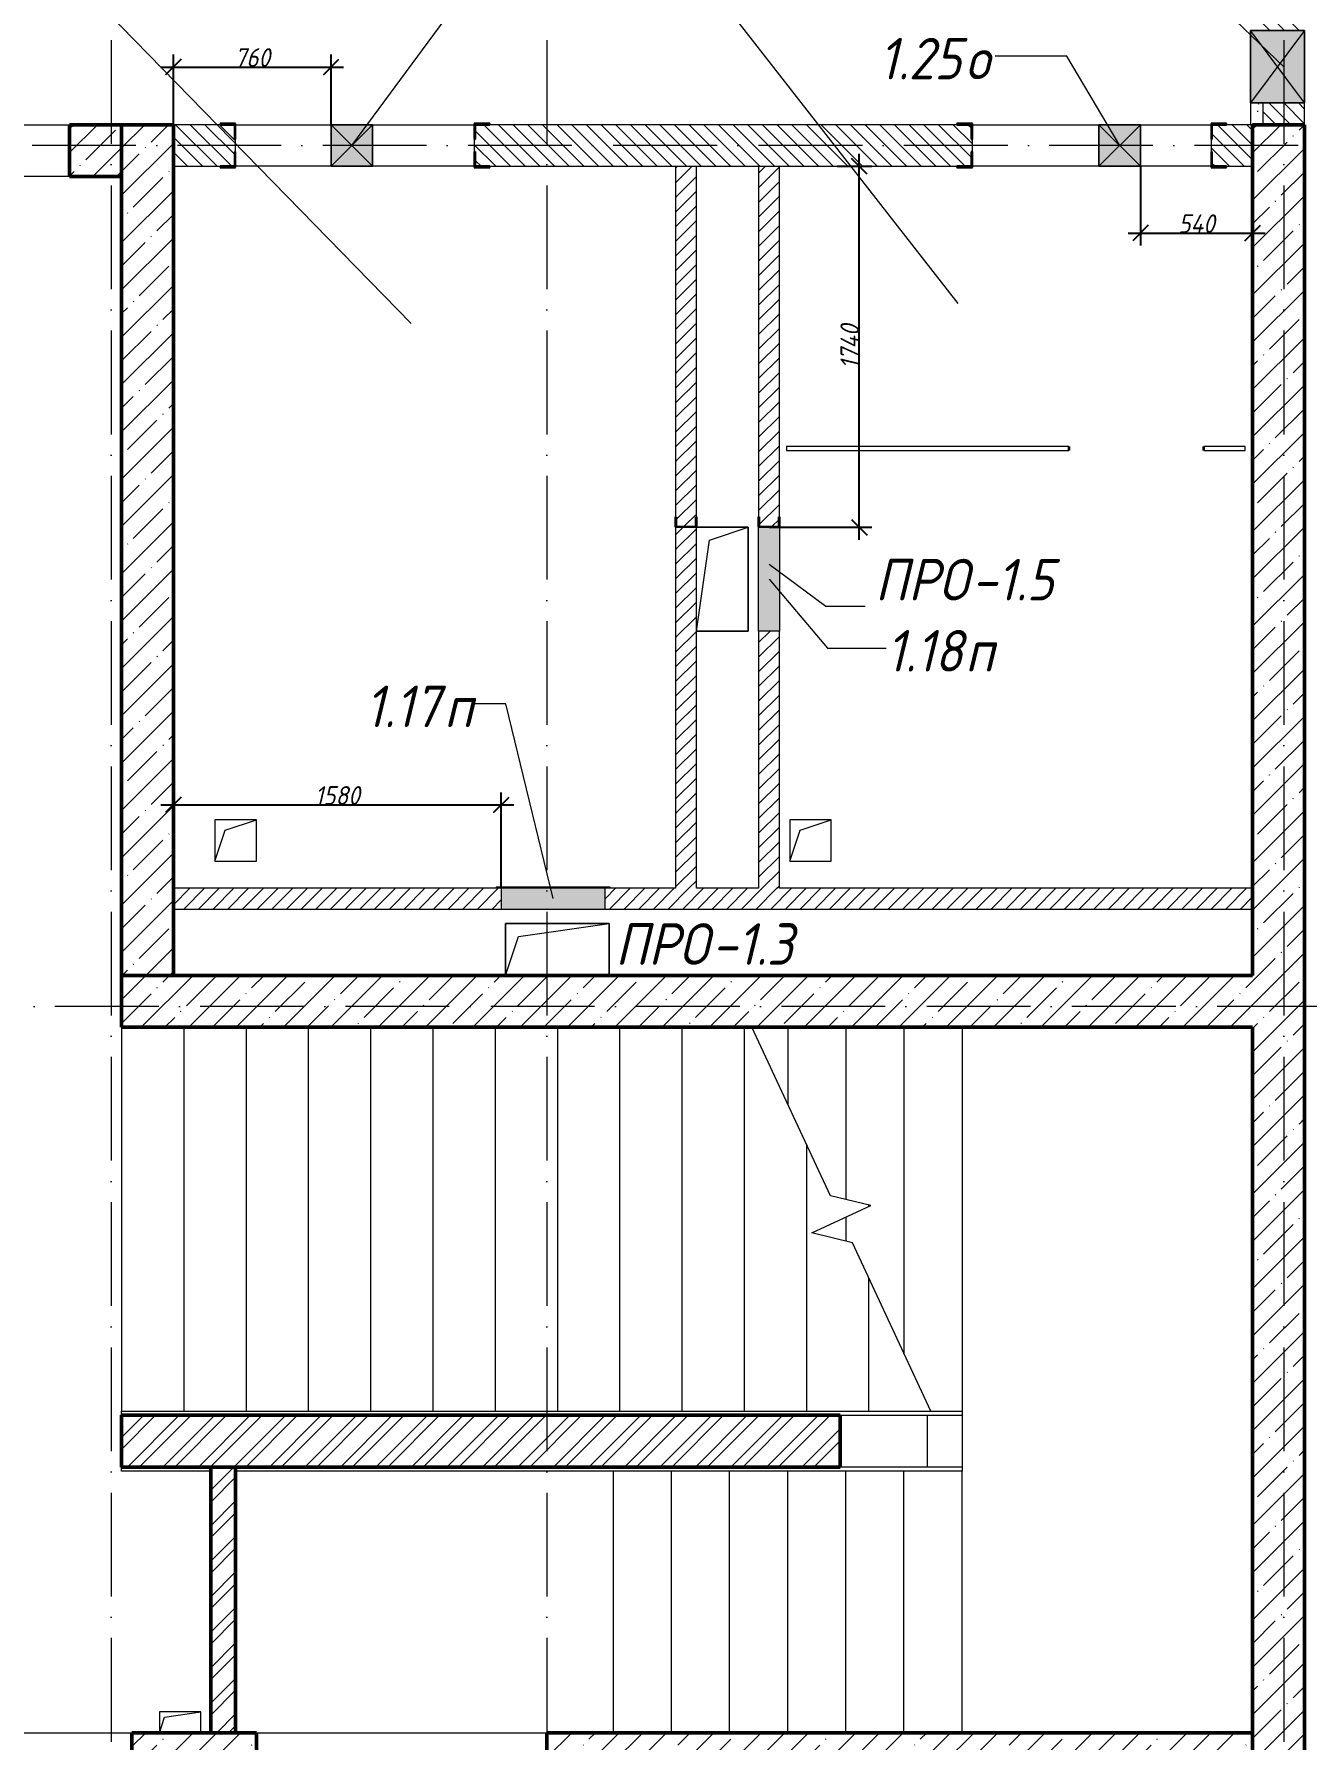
# Model space of a CAD drawing. Header units: millimetres. Extents: x -401725 to 250493, y 305116 to 802890.
# Drawn here: x -107936 to -101803, y 514412 to 522634 of the extents above; entities that cross this region are included whole.
import ezdxf

# ---------------------------------------------------------------- set-up
doc = ezdxf.new("R2010")
doc.units = ezdxf.units.MM
doc.linetypes.add('50_200_ШТРИХ_1Т_ш5_п1_п1_', pattern=[700, 500, -100, 0, -100])
for name, color, linetype, lineweight in [('A-____-____-DIMS', 7, 'Continuous', 9), ('A-DETL-GENF-OTLN', 7, 'Continuous', 9), ('A-DOOR-OPNG-MCUT', 7, 'Continuous', 35), ('A-FLOR-____-OTLN', 7, 'Continuous', 9), ('A-GENM-____-IDEN', 7, 'Continuous', 9), ('A-GENM-____-MCUT', 7, 'Continuous', 25), ('A-GENM-____-OTLN', 7, 'Continuous', 9), ('A-GENM-____-OTLN-1', 7, 'Continuous', 25), ('A-GLAZ-____-IDEN', 7, 'Continuous', 9), ('A-GLAZ-____-OTLN', 7, 'Continuous', 9), ('A-WALL-____-MCUT', 7, 'Continuous', 13), ('A-WALL-____-MCUT-2', 7, 'Continuous', 50), ('A-WALL-____-OTLN', 7, 'Continuous', 9), ('A-WALL-____-PATT-1', 7, 'Continuous', 9), ('A-WALL-FNSH-MCUT-1', 7, 'Continuous', 9), ('I-WALL-____-OTLN', 7, 'Continuous', 9), ('S-GRID-____-OTLN-1', 7, '50_200_ШТРИХ_1Т_ш5_п1_п1_', 9), ('S-STRS-____-MBND', 7, 'Continuous', 9), ('S-STRS-____-OTLN-1', 7, 'Continuous', 9)]:
    doc.layers.add(name, color=color, linetype=linetype, lineweight=lineweight)
for name, color, linetype, lineweight, true_color in [('A-AREA-IDEN-1', 7, 'Continuous', 9, 0x000000), ('A-DOOR-____-OTLN-1', 7, 'Continuous', 9, 0xffffff), ('A-GLAZ-____-OTLN-1', 7, 'Continuous', 9, 0xc0c0c0), ('A-WALL-____-PATT-2', 7, 'Continuous', 9, 0x787878)]:
    doc.layers.add(name, color=color, linetype=linetype, lineweight=lineweight, true_color=true_color)
doc.styles.add('ISOCPEUR_I_11', font='isocpeui.ttf', dxfattribs={"width": 0.9, "height": 200})
doc.styles.add('ISOCPEUR_I_7', font='isocpeui.ttf', dxfattribs={"width": 0.9, "height": 90})
doc.dimstyles.new('ISO-1_8_0_9К_СРЕДНИЙ_Кладочные_2', dxfattribs={"dimscale": 304.8, "dimtxt": 89.638306, "dimasz": 0.246063, "dimexe": 0.19685, "dimexo": 0, "dimgap": 0, "dimtad": 1, "dimdec": 3, "dimrnd": 0.001, "dimdsep": 46, "dimtxsty": 'ISOCPEUR_I_7', "dimblk1": 'OBLIQUE', "dimblk2": 'OBLIQUE', "dimsah": 1, "dimcen": 0.09, "dimdle": 0.19685, "dimazin": 0, "dimtfac": 1, "dimtdec": 4, "dimtix": 1, "dimtmove": 1, "dimatfit": 3, "dimfxl": 1, "dimtvp": 1, "dimtolj": 1, "dimtzin": 0, "dimarcsym": 2})
pattern_1 = [(135, (-176515.067, 459015.94), (-35.35534, -35.35534), [])]
pattern_2 = [(45, (-176515.067, 459015.94), (-35.35534, 35.35534), [])]
pattern_3 = [(45, (-176515.07, 459015.94), (-85.53659, 85.53659), []), (45, (-176458.04, 459015.94), (-85.53659, 85.53659), [])]
pattern_4 = [(45, (-176515.07, 459015.94), (-114.04925, 114.04925), []), (45, (-176401.02, 459015.94), (-114.04925, 114.04925), [201.612, -40.322, 3.353, -36.97])]

# ---------------------------------------------------------------- blocks, each defined once
blk = doc.blocks.new('DOR_ДУ_распашная__1Ст_Прямоугольная_ШЕР - Вн_650х2100h_Кабинки С_у-17949503-АР1_План отверстий 1 этажа в осях 1-64_Ю-ЯЯ')
at = {"layer": 'A-DOOR-OPNG-MCUT'}
for p, q in [((-325, 10), (-325, -10)), ((325, -10), (325, 10))]:
    blk.add_line(p, q, dxfattribs=at)
blk = doc.blocks.new('Фахверк_СКБ_Уголок - 200_4010-27904266-АР1_План отверстий 1 этажа в осях 1-64_Ю-ЯЯ')
at = {"layer": 'A-GENM-____-MCUT'}
for p, q in [((125, 156), (50, 156)), ((50, 156), (50, 150)), ((50, 150), (119, 150)), ((119, 150), (119, 81)), ((125, 81), (125, 156)), ((119, 81), (125, 81)), ((125, 19), (119, 19)), ((119, 19), (119, -50)), ((125, -56), (125, 19)), ((119, -50), (50, -50)), ((50, -50), (50, -56)), ((50, -56), (125, -56))]:
    blk.add_line(p, q, dxfattribs=at)
blk = doc.blocks.new('154_Фахверк_СКБ_Швеллер - Тип_100_4010-28107991-АР1_План отверстий 1 этажа в осях 1-64_Ю-ЯЯ')
at = {"layer": 'A-GENM-____-MCUT'}
for p, q in [((125, 50), (175, 50)), ((125, -50), (125, 50)), ((128, 47), (128, -47)), ((175, 47), (128, 47)), ((175, 50), (175, 47)), ((175, -50), (125, -50)), ((128, -47), (175, -47)), ((175, -47), (175, -50))]:
    blk.add_line(p, q, dxfattribs=at)
blk = doc.blocks.new('154_Стойка_СКБ_Уголок - СМ-2230_200-28216496-АР1_План отверстий 1 этажа в осях 1-64_Ю-ЯЯ')
at = {"layer": 'A-GENM-____-MCUT'}
for p, q in [((125, 156), (125, 81)), ((200, 156), (125, 156)), ((131, 81), (131, 150)), ((131, 150), (200, 150)), ((200, 150), (200, 156)), ((125, 81), (131, 81)), ((131, 19), (125, 19)), ((125, 19), (125, -56)), ((131, -50), (131, 19)), ((125, -56), (200, -56)), ((200, -50), (131, -50)), ((200, -56), (200, -50))]:
    blk.add_line(p, q, dxfattribs=at)
blk = doc.blocks.new('AR_Отверстие Ниша - Лючок-32401590-АР1_План отверстий 1 этажа в осях 1-64_Ю-ЯЯ')
at = {"layer": 'A-GLAZ-____-OTLN'}
blk.add_hatch(color=256, dxfattribs=at).paths.add_polyline_path([(250, -47), (250, 50), (-250, 50), (-250, -50), (250, -50)], flags=0)
for p, q in [((-250, 50), (250, 50)), ((250, 50), (250, -50)), ((250, -50), (-250, -50))]:
    blk.add_line(p, q, dxfattribs=at)
blk = doc.blocks.new('AR_Отверстие Ниша - Лючок-32401620-АР1_План отверстий 1 этажа в осях 1-64_Ю-ЯЯ')
at = {"layer": 'A-GLAZ-____-OTLN'}
blk.add_hatch(color=256, dxfattribs=at).paths.add_polyline_path([(250, -50), (250, 50), (-250, 50), (-250, -50), (27.8, -50)], flags=0)
for p, q in [((250, 50), (-250, 50)), ((-250, 50), (-250, -50)), ((250, -50), (250, 50)), ((-250, -50), (250, -50))]:
    blk.add_line(p, q, dxfattribs=at)
blk = doc.blocks.new('Л_Общий_Лючок - Лючок-29683801-АР1_План отверстий 1 этажа в осях 1-64_Ю-ЯЯ')
at = {"layer": 'A-GLAZ-____-OTLN-1'}
blk.add_hatch(color=256, dxfattribs=at).paths.add_polyline_path([(-24, 6), (-24, 0), (524, 0), (524, 6), (0, 6)], flags=0)
at = {"layer": 'A-GLAZ-____-OTLN'}
for p, q in [((524, 6), (-24, 6)), ((-24, 6), (-24, 0)), ((524, 6), (524, 0))]:
    blk.add_line(p, q, dxfattribs=at)
blk = doc.blocks.new('AR_Отверстие прямоугольное _в плите_ - AR_Отверстие прямоугольное _в плите_-V193-АР1_План отверстий 1 этажа в осях 1-64_Ю-ЯЯ')
at = {"layer": 'A-GENM-____-OTLN'}
for p, q in [((250, 125), (-250, 125)), ((-250, 125), (-250, -125)), ((-187.5, 62.5), (250, 125)), ((250, -125), (250, 125)), ((-250, -125), (-187.5, 62.5))]:
    blk.add_line(p, q, dxfattribs=at)
blk = doc.blocks.new('AR_Отверстие прямоугольное _в плите_ - AR_Отверстие прямоугольное _в плите_-30459597-АР1_План отверстий 1 этажа в осях 1-64_Ю-ЯЯ')
at = {"layer": 'A-GENM-____-OTLN'}
for p, q in [((100, 100), (-100, 100)), ((-100, 100), (-100, -100)), ((-50, 50), (100, 100)), ((100, -100), (100, 100)), ((-100, -100), (-50, 50)), ((-100, -100), (100, -100))]:
    blk.add_line(p, q, dxfattribs=at)
blk = doc.blocks.new('AR_Отверстие прямоугольное _в плите_ - AR_Отверстие прямоугольное _в плите_-V183-АР1_План отверстий 1 этажа в осях 1-64_Ю-ЯЯ')
at = {"layer": 'A-GENM-____-OTLN'}
for p, q in [((125, 250), (-125, 250)), ((-62.5, 187.5), (125, 250)), ((125, -250), (125, 250)), ((-125, -250), (-62.5, 187.5)), ((-125, -250), (125, -250))]:
    blk.add_line(p, q, dxfattribs=at)
blk = doc.blocks.new('AR_Отверстие прямоугольное _в плите_ - AR_Отверстие прямоугольное _в плите_-V227-АР1_План отверстий 1 этажа в осях 1-64_Ю-ЯЯ')
at = {"layer": 'A-GENM-____-OTLN'}
for p, q in [((100, 50), (-100, 50)), ((-100, 50), (-100, -50)), ((-100, -50), (-75, 25)), ((-75, 25), (100, 50)), ((100, -50), (100, 50))]:
    blk.add_line(p, q, dxfattribs=at)
blk = doc.blocks.new('AR_Отверстие прямоугольное _в стене__БезПР - AR_Отверстие прямоугольное _в стене__БезПР-37119476-АР1_План отверстий 1 этажа в осях 1-64_Ю-ЯЯ')
at = {"layer": 'A-GLAZ-____-OTLN'}
blk.add_hatch(color=256, dxfattribs=at).paths.add_polyline_path([(175, 100), (-175, 100), (-175, -160), (175, -160)], flags=0)
at = {"layer": 'A-DETL-GENF-OTLN'}
for p, q in [((-175, -160), (-175, 100)), ((-175, 100), (175, 100)), ((175, 100), (-175, -160)), ((-175, 100), (175, -160)), ((175, 100), (-175, 100)), ((-175, 100), (-175, -160)), ((175, 100), (175, -160)), ((175, -160), (175, 100)), ((175, -160), (-175, -160)), ((-175, -160), (175, -160))]:
    blk.add_line(p, q, dxfattribs=at)
blk = doc.blocks.new('AR_Отверстие прямоугольное _в стене__БезПР - AR_Отверстие прямоугольное _в стене__БезПР-36427864-АР1_План отверстий 1 этажа в осях 1-64_Ю-ЯЯ')
at = {"layer": 'A-GLAZ-____-OTLN'}
blk.add_hatch(color=256, dxfattribs=at).paths.add_polyline_path([(100, -100), (100, 100), (-100, 100), (-100, -100)], flags=0)
at = {"layer": 'A-DETL-GENF-OTLN'}
for p, q in [((-100, -100), (-100, 100)), ((-100, 100), (100, 100)), ((100, 100), (-100, -100)), ((-100, 100), (100, -100)), ((100, 100), (-100, 100)), ((-100, 100), (-100, -100)), ((100, 100), (100, -100)), ((100, -100), (100, 100)), ((100, -100), (-100, -100)), ((-100, -100), (100, -100))]:
    blk.add_line(p, q, dxfattribs=at)
at = {"layer": 'A-GLAZ-____-OTLN'}
blk.add_line((100, 100), (-100, 100), dxfattribs=at)
blk = doc.blocks.new('_Oblique')
at = {"color": 0, "linetype": 'ByBlock', "lineweight": -2}
blk.add_line((-0.5, -0.5), (0.5, 0.5), dxfattribs=at)
blk = doc.blocks.new('*D13578')
at = {"layer": 'A-____-____-DIMS', "color": 0, "lineweight": -2, "transparency": 16777216}
for p, q in [((-104066.4, 521997), (-103900.3, 521997)), ((-103960.3, 520197), (-103960.3, 522057)), ((-104393.7, 520257), (-103900.3, 520257))]:
    blk.add_line(p, q, dxfattribs=at)
at = {"layer": 'Defpoints', "color": 0, "transparency": 16777216}
for p in [(-104066.4, 521997), (-103960.3, 521997), (-104393.7, 520257)]:
    blk.add_point(p, dxfattribs=at)
at = {"layer": 'A-____-____-DIMS', "color": 0, "lineweight": -2, "transparency": 16777216, "xscale": 75, "yscale": 75, "zscale": 75}
for p, rotation in [((-103960.3, 521997), 90), ((-103960.3, 520257), 270)]:
    blk.add_blockref('_Oblique', p, dxfattribs=dict(at, rotation=rotation))
at = {"layer": 'A-____-____-DIMS', "color": 0, "transparency": 16777216, "insert": (-104005.9, 521127), "char_height": 90, "width": 521.281, "attachment_point": 5, "rotation": 90, "style": 'ISOCPEUR_I_7'}
blk.add_mtext('\\A1;1740', dxfattribs=at)
blk = doc.blocks.new('*D13579')
at = {"layer": 'A-____-____-DIMS', "color": 0, "lineweight": -2, "transparency": 16777216}
for p, q in [((-107265.1, 519025.5), (-107265.1, 518859.4)), ((-105685.1, 518520), (-105685.1, 518979.4)), ((-107325.1, 518919.4), (-105625.1, 518919.4))]:
    blk.add_line(p, q, dxfattribs=at)
at = {"layer": 'Defpoints', "color": 0, "transparency": 16777216}
for p in [(-107265.1, 519025.5), (-105685.1, 518919.4), (-105685.1, 518520)]:
    blk.add_point(p, dxfattribs=at)
at = {"layer": 'A-____-____-DIMS', "color": 0, "lineweight": -2, "transparency": 16777216, "xscale": 75, "yscale": 75, "zscale": 75, "rotation": 180}
blk.add_blockref('_Oblique', (-107265.1, 518919.4), dxfattribs=at)
at = {"layer": 'A-____-____-DIMS', "color": 0, "lineweight": -2, "transparency": 16777216, "xscale": 75, "yscale": 75, "zscale": 75}
blk.add_blockref('_Oblique', (-105685.1, 518919.4), dxfattribs=at)
at = {"layer": 'A-____-____-DIMS', "color": 0, "transparency": 16777216, "insert": (-106475.1, 518964.4), "char_height": 90, "width": 504.733, "attachment_point": 5, "style": 'ISOCPEUR_I_7'}
blk.add_mtext('\\A1;1580', dxfattribs=at)
blk = doc.blocks.new('*D13652')
at = {"layer": 'A-____-____-DIMS', "color": 0, "lineweight": -2, "transparency": 16777216}
for p, q in [((-107325.1, 522475.2), (-106445.1, 522475.2)), ((-107265.1, 522197), (-107265.1, 522535.2)), ((-106505.1, 522197), (-106505.1, 522535.2))]:
    blk.add_line(p, q, dxfattribs=at)
at = {"layer": 'Defpoints', "color": 0, "transparency": 16777216}
for p in [(-106505.1, 522475.2), (-107265.1, 522197), (-106505.1, 522197)]:
    blk.add_point(p, dxfattribs=at)
at = {"layer": 'A-____-____-DIMS', "color": 0, "lineweight": -2, "transparency": 16777216, "xscale": 75, "yscale": 75, "zscale": 75, "rotation": 180}
blk.add_blockref('_Oblique', (-107265.1, 522475.2), dxfattribs=at)
at = {"layer": 'A-____-____-DIMS', "color": 0, "lineweight": -2, "transparency": 16777216, "xscale": 75, "yscale": 75, "zscale": 75}
blk.add_blockref('_Oblique', (-106505.1, 522475.2), dxfattribs=at)
at = {"layer": 'A-____-____-DIMS', "color": 0, "transparency": 16777216, "insert": (-106885.1, 522520.8), "char_height": 90, "width": 409.578, "attachment_point": 5, "style": 'ISOCPEUR_I_7'}
blk.add_mtext('\\A1;760', dxfattribs=at)
blk = doc.blocks.new('*D13653')
at = {"layer": 'A-____-____-DIMS', "color": 0, "lineweight": -2, "transparency": 16777216}
for p, q in [((-102605.1, 521997), (-102605.1, 521615.2)), ((-102065.1, 521781.3), (-102065.1, 521615.2)), ((-102665.1, 521675.2), (-102005.1, 521675.2))]:
    blk.add_line(p, q, dxfattribs=at)
at = {"layer": 'Defpoints', "color": 0, "transparency": 16777216}
for p in [(-102605.1, 521997), (-102065.1, 521781.3), (-102065.1, 521675.2)]:
    blk.add_point(p, dxfattribs=at)
at = {"layer": 'A-____-____-DIMS', "color": 0, "lineweight": -2, "transparency": 16777216, "xscale": 75, "yscale": 75, "zscale": 75, "rotation": 180}
blk.add_blockref('_Oblique', (-102605.1, 521675.2), dxfattribs=at)
at = {"layer": 'A-____-____-DIMS', "color": 0, "lineweight": -2, "transparency": 16777216, "xscale": 75, "yscale": 75, "zscale": 75}
blk.add_blockref('_Oblique', (-102065.1, 521675.2), dxfattribs=at)
at = {"layer": 'A-____-____-DIMS', "color": 0, "transparency": 16777216, "insert": (-102335.1, 521720.2), "char_height": 90, "width": 426.127, "attachment_point": 5, "style": 'ISOCPEUR_I_7'}
blk.add_mtext('\\A1;540', dxfattribs=at)

msp = doc.modelspace()

# ---------------------------------------------------------------- hatches: boundary and pattern name
at = {"layer": 'A-WALL-____-PATT-1'}
h = msp.add_hatch(dxfattribs=at)
h.set_pattern_fill('FP_6', color=256, style=0, pattern_type=2)
h.set_pattern_definition(pattern_1)
h.paths.add_polyline_path([(-102015.0675, 522196.983), (-101815.0675, 522196.983), (-101815.0675, 522301.983), (-102015.0675, 522301.983)], flags=0)
h.paths.add_polyline_path([(-101878.2619, 522651.983), (-101815.0675, 522651.983), (-101815.0675, 523630.983), (-101884.0675, 523630.983), (-101884.0675, 523636.983), (-101946.0675, 523636.983), (-101946.0675, 523630.983), (-102015.0675, 523630.983), (-102015.0675, 522651.983)], flags=0)
h.paths.add_polyline_path([(-101884.0675, 525856.983), (-101884.0675, 525862.983), (-101815.0675, 525862.983), (-101815.0675, 526196.983), (-102015.0675, 526196.983), (-102015.0675, 525862.983), (-101946.0675, 525862.983), (-101946.0675, 525856.983)], flags=0)
h = msp.add_hatch(dxfattribs=at)
h.set_pattern_fill('FP_13', color=256, style=0, pattern_type=2)
h.set_pattern_definition(pattern_4)
h.paths.add_polyline_path([(-107515.0675, 521946.983), (-107515.0675, 522196.983), (-107765.0675, 522196.983), (-107765.0675, 521946.983)], flags=0)
h.paths.add_polyline_path([(-109365.4508, 521946.983), (-109365.0675, 521946.983), (-109365.4508, 522196.983), (-109565.0675, 522196.983), (-109565.0675, 521946.983)], flags=0)
h = msp.add_hatch(dxfattribs=at)
h.set_pattern_fill('FP_13', color=256, style=0, pattern_type=2)
h.set_pattern_definition(pattern_4)
h.paths.add_polyline_path([(-107265.0675, 518096.983), (-107265.0675, 522196.983), (-107515.0675, 522196.983), (-107515.0675, 518096.983)], flags=0)
h = msp.add_hatch(dxfattribs=at)
h.set_pattern_fill('FP_6', color=256, style=0, pattern_type=2)
h.set_pattern_definition(pattern_1)
h.paths.add_polyline_path([(-102065.0675, 521996.983), (-102065.0675, 522196.983), (-102259.0675, 522196.983), (-102259.0675, 522127.983), (-102265.0675, 522127.983), (-102265.0675, 522065.983), (-102259.0675, 522065.983), (-102259.0675, 521996.983), (-102190.0675, 521996.983)], flags=0)
h.paths.add_polyline_path([(-105740.0675, 521996.983), (-103421.0675, 521997.483), (-103421.0675, 522065.983), (-103415.0675, 522065.983), (-103415.0675, 522127.983), (-103421.0675, 522127.983), (-103421.0675, 522196.983), (-105809.0675, 522196.483), (-105809.0675, 522127.983), (-105815.0675, 522127.983), (-105815.0675, 522065.983), (-105809.0675, 522065.983), (-105809.0675, 521996.983)], flags=0)
h.paths.add_polyline_path([(-107040.0675, 521996.983), (-106971.0675, 521996.983), (-106971.0675, 522065.983), (-106965.0675, 522065.983), (-106965.0675, 522127.983), (-106971.0675, 522127.983), (-106971.0675, 522196.983), (-107265.0675, 522196.983), (-107265.0675, 521996.983), (-107171.0675, 521996.983)], flags=0)
h = msp.add_hatch(dxfattribs=at)
h.set_pattern_fill('FP_13', color=256, style=0, pattern_type=2)
h.set_pattern_definition(pattern_4)
h.paths.add_polyline_path([(-101853.573, 514196.983), (-101815.0675, 514196.983), (-101815.0675, 522196.983), (-102065.0675, 522196.983), (-102065.0675, 514196.983)], flags=0)
h = msp.add_hatch(dxfattribs=at)
h.set_pattern_fill('FP_5', color=256, style=0, pattern_type=2)
h.set_pattern_definition(pattern_2)
h.paths.add_polyline_path([(-104845.0675, 518516.983), (-104745.0675, 518516.983), (-104745.0675, 520256.983), (-104845.0675, 520256.983), (-104845.0675, 519468.7691)], flags=0)
h.paths.add_polyline_path([(-104748.0675, 520259.983), (-104748.0675, 520306.983), (-104745.0675, 520306.983), (-104745.0675, 521996.983), (-104845.0675, 521996.983), (-104845.0675, 520306.983), (-104842.0675, 520306.983), (-104842.0675, 520259.983)], flags=0)
h = msp.add_hatch(dxfattribs=at)
h.set_pattern_fill('FP_5', color=256, style=0, pattern_type=2)
h.set_pattern_definition(pattern_2)
h.paths.add_polyline_path([(-104445.0675, 518516.983), (-104345.0675, 518516.983), (-104345.0675, 519756.983), (-104445.0675, 519756.983), (-104445.0675, 519468.7691)], flags=0)
h.paths.add_polyline_path([(-104442.0675, 520259.983), (-104348.0675, 520259.983), (-104348.0675, 520306.983), (-104345.0675, 520306.983), (-104345.0675, 521996.983), (-104445.0675, 521996.983), (-104445.0675, 520306.983), (-104442.0675, 520306.983)], flags=0)
h = msp.add_hatch(dxfattribs=at)
h.set_pattern_fill('FP_5', color=256, style=0, pattern_type=2)
h.set_pattern_definition(pattern_2)
h.paths.add_polyline_path([(-102295.4482, 518416.983), (-102065.0675, 518416.983), (-102065.0675, 518516.983), (-105185.0675, 518516.983), (-105185.0675, 518416.983), (-104062.9488, 518416.983)], flags=0)
h.paths.add_polyline_path([(-105685.0675, 518416.983), (-105685.0675, 518516.983), (-107265.0675, 518516.983), (-107265.0675, 518416.983), (-105830.4495, 518416.983)], flags=0)
h = msp.add_hatch(dxfattribs=at)
h.set_pattern_fill('FP_13', color=256, style=0, pattern_type=2)
h.set_pattern_definition(pattern_4)
h.paths.add_polyline_path([(-102065.0675, 517846.983), (-102065.0675, 518096.983), (-107515.0675, 518096.983), (-107515.0675, 517846.983), (-102295.4482, 517846.983)], flags=0)
h = msp.add_hatch(dxfattribs=at)
h.set_pattern_fill('FP_3', color=256, style=0, pattern_type=2)
h.set_pattern_definition(pattern_3)
h.paths.add_polyline_path([(-104052.0024, 515726.983), (-104052.0024, 515976.983), (-107515.0675, 515976.983), (-107515.0675, 515726.983), (-104062.9488, 515726.983)], flags=0)
h = msp.add_hatch(dxfattribs=at)
h.set_pattern_fill('FP_3', color=256, style=0, pattern_type=2)
h.set_pattern_definition(pattern_3)
h.paths.add_polyline_path([(-106965.0675, 514446.983), (-106965.0675, 515726.983), (-107085.0675, 515726.983), (-107085.0675, 514446.983)], flags=0)
h = msp.add_hatch(dxfattribs=at)
h.set_pattern_fill('FP_13', color=256, style=0, pattern_type=2)
h.set_pattern_definition(pattern_4)
h.paths.add_polyline_path([(-102215.0675, 514196.983), (-102065.0675, 514196.983), (-102065.0675, 514446.983), (-105465.0675, 514446.983), (-105465.0675, 514196.983), (-102295.4482, 514196.983)], flags=0)
h.paths.add_polyline_path([(-106865.0675, 514196.983), (-106865.0675, 514446.983), (-107465.0675, 514446.983), (-107465.0675, 514196.983)], flags=0)
at = {"layer": 'A-WALL-____-PATT-2'}
h = msp.add_hatch(dxfattribs=at)
h.set_pattern_fill('FP_187', color=256, style=0, pattern_type=2)
h.set_pattern_definition([(0, (-176515.07, 459015.94), (203.2, 50.8), [3.353, -149.047, 3.353, -149.047, -812.8]), (0, (-176515.07, 459015.94), (203.2, 50.8), [-304.8, 3.353, -301.447, 3.353, -149.047, -355.6]), (0, (-176515.07, 459015.94), (203.2, 50.8), [-762, 3.353, -98.247, 3.353, -250.647]), (120, (-176438.87, 459041.34), (-145.59409, 150.576362), [3.353, -149.047, 3.353, -149.047, -812.8]), (120, (-176438.87, 459041.34), (-145.59409, 150.576362), [-304.8, 3.353, -301.447, 3.353, -149.047, -355.6]), (120, (-176438.87, 459041.34), (-145.59409, 150.576362), [-762, 3.353, -98.247, 3.353, -250.647]), (240, (-176413.47, 459142.94), (-57.60591, -201.376362), [3.353, -149.047, 3.353, -149.047, -812.8]), (240, (-176413.47, 459142.94), (-57.60591, -201.376362), [-304.8, 3.353, -301.447, 3.353, -149.047, -355.6]), (240, (-176413.47, 459142.94), (-57.60591, -201.376362), [-762, 3.353, -98.247, 3.353, -250.647])])
h.paths.add_polyline_path([(-102075.0675, 522196.983), (-102015.0675, 522196.983), (-102015.0675, 522301.983), (-102075.0675, 522301.983)], flags=0)
h.paths.add_polyline_path([(-102075.0675, 522651.983), (-102015.0675, 522651.983), (-102015.0675, 523561.983), (-102021.0675, 523561.983), (-102021.0675, 523636.983), (-102075.0675, 523636.983), (-102075.0675, 522697.7393)], flags=0)
h.paths.add_polyline_path([(-102021.0675, 525856.983), (-102021.0675, 525931.983), (-102015.0675, 525931.983), (-102015.0675, 526196.983), (-102075.0675, 526196.983), (-102075.0675, 525856.983)], flags=0)

# ---------------------------------------------------------------- linework, layer by layer
at = {"layer": 'A-AREA-IDEN-1'}
for p, q in [((-106119.3194, 521238.9091), (-107911.18, 523077.5381)), ((-103483.7973, 521336.1208), (-104843.6865, 523077.5381))]:
    msp.add_line(p, q, dxfattribs=at)
at = {"layer": 'A-FLOR-____-OTLN'}
for p, q in [((-104745.0675, 520256.983), (-104495.0675, 520256.983)), ((-104495.0675, 520256.983), (-104495.0675, 519756.983)), ((-104495.0675, 519756.983), (-104745.0675, 519756.983)), ((-105665.0675, 518346.983), (-105165.0675, 518346.983)), ((-105665.0675, 518096.983), (-105665.0675, 518346.983)), ((-105165.0675, 518346.983), (-105165.0675, 518096.983)), ((-107515.0675, 515976.983), (-107515.0675, 515996.983)), ((-107515.0675, 515706.983), (-107515.0675, 515726.983)), ((-107085.0675, 515706.983), (-107515.0675, 515706.983)), ((-105145.0675, 515706.983), (-106965.0675, 515706.983)), ((-105145.0675, 514446.983), (-105145.0675, 515706.983))]:
    msp.add_line(p, q, dxfattribs=at)
at = {"layer": 'A-GENM-____-IDEN'}
for p, q in [((-104395.0675, 520079.032), (-104121.7681, 519877.2485)), ((-104121.7681, 519877.2485), (-103931.0115, 519877.2485))]:
    msp.add_line(p, q, dxfattribs=at)
at = {"layer": 'A-GLAZ-____-IDEN'}
for p, q in [((-106405.0675, 522096.983), (-105812.0221, 522901.3923)), ((-101915.0675, 522476.983), (-102381.2034, 522925.1676)), ((-102960.476, 522528.1676), (-103306.0695, 522528.1676)), ((-102705.0675, 522096.983), (-102960.476, 522528.1676)), ((-104395.0675, 520006.983), (-104112.7478, 519674.0571)), ((-104112.7478, 519674.0571), (-103830.4282, 519674.0571)), ((-105662.8553, 519406.2578), (-105816.6936, 519406.2578)), ((-105435.0675, 518466.983), (-105662.8553, 519406.2578))]:
    msp.add_line(p, q, dxfattribs=at)
at = {"layer": 'A-WALL-____-MCUT'}
for p, q in [((-102015.0675, 522301.983), (-102015.0675, 522196.983)), ((-101815.0675, 522196.983), (-101815.0675, 522301.983)), ((-107040.0675, 522196.983), (-107265.0675, 522196.983)), ((-103490.0675, 522196.983), (-105740.0675, 522196.983)), ((-102065.0675, 522196.983), (-102190.0675, 522196.983)), ((-102065.0675, 522196.983), (-102065.0675, 522196.983)), ((-106965.0675, 522065.983), (-106965.0675, 522127.983)), ((-105815.0675, 522127.983), (-105815.0675, 522065.983)), ((-103415.0675, 522065.983), (-103415.0675, 522127.983)), ((-102265.0675, 522127.983), (-102265.0675, 522065.983)), ((-107265.0675, 521996.983), (-107040.0675, 521996.983)), ((-105740.0675, 521996.983), (-103490.0675, 521996.983)), ((-102190.0675, 521996.983), (-102065.0675, 521996.983))]:
    msp.add_line(p, q, dxfattribs=at)
at = {"layer": 'A-WALL-____-MCUT-2'}
for p, q in [((-107765.0675, 522196.983), (-107765.0675, 521946.983)), ((-107265.0675, 522196.983), (-107765.0675, 522196.983)), ((-107515.0675, 522196.983), (-107515.0675, 517846.983)), ((-107265.0675, 518096.983), (-107265.0675, 522196.983)), ((-102065.0675, 522196.983), (-102065.0675, 518096.983)), ((-101815.0675, 522196.983), (-102065.0675, 522196.983)), ((-101815.0675, 514196.983), (-101815.0675, 522196.983)), ((-107765.0675, 521946.983), (-107515.0675, 521946.983)), ((-107515.0675, 518096.983), (-102065.0675, 518096.983)), ((-107515.0675, 517846.983), (-102065.0675, 517846.983)), ((-102065.0675, 517846.983), (-102065.0675, 514196.983)), ((-104052.0024, 515976.983), (-107515.0675, 515976.983)), ((-107515.0675, 515976.983), (-107515.0675, 515726.983)), ((-104052.0024, 515726.983), (-104052.0024, 515976.983)), ((-107515.0675, 515726.983), (-104052.0024, 515726.983)), ((-107085.0675, 515726.983), (-107085.0675, 514446.983)), ((-106965.0675, 514446.983), (-106965.0675, 515726.983)), ((-106865.0675, 514446.983), (-107465.0675, 514446.983)), ((-107465.0675, 514446.983), (-107465.0675, 514196.983)), ((-107085.0675, 514446.983), (-106965.0675, 514446.983)), ((-106865.0675, 514196.983), (-106865.0675, 514446.983)), ((-102065.0675, 514446.983), (-105465.0675, 514446.983)), ((-105465.0675, 514446.983), (-105465.0675, 514196.983))]:
    msp.add_line(p, q, dxfattribs=at)
at = {"layer": 'A-WALL-____-OTLN'}
for p, q in [((-109365.0675, 522196.983), (-107765.0675, 522196.983)), ((-107765.0675, 521946.983), (-109365.0675, 521946.983)), ((-104052.0024, 515976.983), (-103465.0675, 515976.983)), ((-103632.0024, 515726.983), (-103632.0024, 515976.983)), ((-103465.0675, 515976.983), (-103465.0675, 515726.983)), ((-103465.0675, 515726.983), (-104052.0024, 515726.983)), ((-109565.0675, 514446.983), (-107465.0675, 514446.983)), ((-106865.0675, 514446.983), (-105465.0675, 514446.983))]:
    msp.add_line(p, q, dxfattribs=at)
at = {"layer": 'A-WALL-FNSH-MCUT-1'}
for p, q in [((-102075.0675, 522301.983), (-102075.0675, 522196.983)), ((-102075.0675, 522196.983), (-102065.0675, 522196.983)), ((-104845.0675, 521996.983), (-104845.0675, 520306.983)), ((-104745.0675, 520306.983), (-104745.0675, 521996.983)), ((-104445.0675, 521996.983), (-104445.0675, 520306.983)), ((-104345.0675, 520306.983), (-104345.0675, 521996.983)), ((-102950.0675, 520646.983), (-104310.0675, 520646.983)), ((-104310.0675, 520646.983), (-104310.0675, 520626.983)), ((-104310.0675, 520626.983), (-102950.0675, 520626.983)), ((-102100.0675, 520646.983), (-102300.0675, 520646.983)), ((-102300.0675, 520626.983), (-102100.0675, 520626.983)), ((-102100.0675, 520626.983), (-102100.0675, 520646.983)), ((-104845.0675, 520256.983), (-104845.0675, 518516.983)), ((-104745.0675, 518516.983), (-104745.0675, 520256.983)), ((-104445.0675, 519756.983), (-104445.0675, 518516.983)), ((-104345.0675, 518516.983), (-104345.0675, 519756.983)), ((-105685.0675, 518516.983), (-107265.0675, 518516.983)), ((-104845.0675, 518516.983), (-105185.0675, 518516.983)), ((-104445.0675, 518516.983), (-104745.0675, 518516.983)), ((-102065.0675, 518516.983), (-104345.0675, 518516.983)), ((-107265.0675, 518416.983), (-105685.0675, 518416.983)), ((-105185.0675, 518416.983), (-102065.0675, 518416.983))]:
    msp.add_line(p, q, dxfattribs=at)
at = {"layer": 'I-WALL-____-OTLN'}
for p, q in [((-106965.0675, 522196.983), (-106505.0675, 522196.983)), ((-106305.0675, 522196.983), (-105815.0675, 522196.983)), ((-103415.0675, 522196.983), (-102805.0675, 522196.983)), ((-102605.0675, 522196.983), (-102265.0675, 522196.983)), ((-106505.0675, 521996.983), (-106965.0675, 521996.983)), ((-105815.0675, 521996.983), (-106305.0675, 521996.983)), ((-102805.0675, 521996.983), (-103415.0675, 521996.983)), ((-102265.0675, 521996.983), (-102605.0675, 521996.983))]:
    msp.add_line(p, q, dxfattribs=at)
at = {"layer": 'S-GRID-____-OTLN-1'}
for p, q in [((-107565.0675, 549908.7924), (-107565.0675, 511907.5288)), ((-105465.0675, 549908.7924), (-105465.0675, 498597.5699)), ((-101915.0675, 549908.7924), (-101915.0675, 498597.5699)), ((-72440.6609, 522096.983), (-181183.8377, 522096.983)), ((-101035.027, 517946.983), (-181183.8377, 517946.983))]:
    msp.add_line(p, q, dxfattribs=at)
at = {"layer": 'S-STRS-____-MBND'}
for p, q in [((-104099.2293, 517035.2714), (-104477.7366, 517846.983)), ((-104188.0126, 516855.9489), (-103904.7915, 516988.0171)), ((-103904.7915, 516988.0171), (-104099.2293, 517035.2714)), ((-103993.5748, 516808.6945), (-104188.0126, 516855.9489)), ((-103615.0675, 515996.983), (-103993.5748, 516808.6945))]:
    msp.add_line(p, q, dxfattribs=at)
at = {"layer": 'S-STRS-____-OTLN-1'}
for p, q in [((-107515.0675, 517846.983), (-107515.0675, 515996.983)), ((-107515.0675, 517846.983), (-107515.0675, 515996.983)), ((-107215.0675, 517846.983), (-107215.0675, 515996.983)), ((-107215.0675, 517846.983), (-107215.0675, 515996.983)), ((-106915.0675, 517846.983), (-106915.0675, 515996.983)), ((-106915.0675, 517846.983), (-106915.0675, 515996.983)), ((-106615.0675, 517846.983), (-106615.0675, 515996.983)), ((-106615.0675, 517846.983), (-106615.0675, 515996.983)), ((-106315.0675, 517846.983), (-106315.0675, 515996.983)), ((-106315.0675, 517846.983), (-106315.0675, 515996.983)), ((-106015.0675, 517846.983), (-106015.0675, 515996.983)), ((-106015.0675, 517846.983), (-106015.0675, 515996.983)), ((-105715.0675, 517846.983), (-105715.0675, 515996.983)), ((-105715.0675, 517846.983), (-105715.0675, 515996.983)), ((-105415.0675, 517846.983), (-105415.0675, 515996.983)), ((-105415.0675, 517846.983), (-105415.0675, 515996.983)), ((-105115.0675, 517846.983), (-105115.0675, 515996.983)), ((-105115.0675, 517846.983), (-105115.0675, 515996.983)), ((-104815.0675, 517846.983), (-104815.0675, 515996.983)), ((-104815.0675, 517846.983), (-104815.0675, 515996.983)), ((-104515.0675, 517846.983), (-104515.0675, 515996.983)), ((-104515.0675, 517846.983), (-104515.0675, 515996.983)), ((-104305.0675, 517846.983), (-104305.0675, 517476.6927)), ((-104305.0675, 517846.983), (-104305.0675, 517476.6927)), ((-104025.0675, 517846.983), (-104025.0675, 517017.2478)), ((-104025.0675, 517846.983), (-104025.0675, 517017.2478)), ((-103745.0675, 517846.983), (-103745.0675, 516275.7689)), ((-103745.0675, 517846.983), (-103745.0675, 516275.7689)), ((-103465.0675, 517846.983), (-103465.0675, 515996.983)), ((-103465.0675, 517846.983), (-103465.0675, 515996.983)), ((-104215.0675, 517283.6871), (-104215.0675, 515996.983)), ((-104215.0675, 517283.6871), (-104215.0675, 515996.983)), ((-103915.0675, 516990.5144), (-103915.0675, 516983.2253)), ((-103915.0675, 516990.5144), (-103915.0675, 516983.2253)), ((-104025.0675, 516931.9314), (-104025.0675, 516816.3482)), ((-104025.0675, 516931.9314), (-104025.0675, 516816.3482)), ((-103915.0675, 516640.335), (-103915.0675, 515996.983)), ((-103915.0675, 516640.335), (-103915.0675, 515996.983)), ((-107515.0675, 515996.983), (-107215.0675, 515996.983)), ((-107215.0675, 515996.983), (-106915.0675, 515996.983)), ((-106915.0675, 515996.983), (-106615.0675, 515996.983)), ((-106615.0675, 515996.983), (-106315.0675, 515996.983)), ((-106315.0675, 515996.983), (-106015.0675, 515996.983)), ((-106015.0675, 515996.983), (-105715.0675, 515996.983)), ((-105715.0675, 515996.983), (-105415.0675, 515996.983)), ((-105415.0675, 515996.983), (-105115.0675, 515996.983)), ((-105115.0675, 515996.983), (-104815.0675, 515996.983)), ((-104815.0675, 515996.983), (-104515.0675, 515996.983)), ((-104515.0675, 515996.983), (-104215.0675, 515996.983)), ((-104215.0675, 515996.983), (-103915.0675, 515996.983)), ((-103915.0675, 515996.983), (-103615.0675, 515996.983)), ((-103615.0675, 515996.983), (-103465.0675, 515996.983)), ((-103465.0675, 515996.983), (-103465.0675, 515976.983)), ((-105145.0675, 514446.983), (-105145.0675, 515706.983)), ((-104865.0675, 515706.983), (-105145.0675, 515706.983)), ((-104585.0675, 515706.983), (-104865.0675, 515706.983)), ((-104865.0675, 514446.983), (-104865.0675, 515706.983)), ((-104865.0675, 514446.983), (-104865.0675, 515706.983)), ((-104305.0675, 515706.983), (-104585.0675, 515706.983)), ((-104585.0675, 514446.983), (-104585.0675, 515706.983)), ((-104585.0675, 514446.983), (-104585.0675, 515706.983)), ((-104025.0675, 515706.983), (-104305.0675, 515706.983)), ((-104305.0675, 514446.983), (-104305.0675, 515706.983)), ((-104305.0675, 514446.983), (-104305.0675, 515706.983)), ((-103745.0675, 515706.983), (-104025.0675, 515706.983)), ((-104025.0675, 514446.983), (-104025.0675, 515706.983)), ((-104025.0675, 514446.983), (-104025.0675, 515706.983)), ((-103465.0675, 515706.983), (-103745.0675, 515706.983)), ((-103745.0675, 514446.983), (-103745.0675, 515706.983)), ((-103745.0675, 514446.983), (-103745.0675, 515706.983)), ((-103465.0675, 515726.983), (-103465.0675, 515706.983)), ((-103465.0675, 514446.983), (-103465.0675, 515706.983)), ((-103465.0675, 514446.983), (-103465.0675, 515706.983))]:
    msp.add_line(p, q, dxfattribs=at)

# ---------------------------------------------------------------- block references
at = {"layer": 'A-DOOR-____-OTLN-1'}
msp.add_blockref('DOR_ДУ_распашная__1Ст_Прямоугольная_ШЕР - Вн_650х2100h_Кабинки С_у-17949503-АР1_План отверстий 1 этажа в осях 1-64_Ю-ЯЯ', (-102625.0675, 520636.983), dxfattribs=at)
at = {"layer": 'A-GENM-____-OTLN'}
for name, p in [('AR_Отверстие прямоугольное _в плите_ - AR_Отверстие прямоугольное _в плите_-V183-АР1_План отверстий 1 этажа в осях 1-64_Ю-ЯЯ', (-104620.0675, 520006.983)), ('AR_Отверстие прямоугольное _в плите_ - AR_Отверстие прямоугольное _в плите_-30459597-АР1_План отверстий 1 этажа в осях 1-64_Ю-ЯЯ', (-106965.0675, 518746.983)), ('AR_Отверстие прямоугольное _в плите_ - AR_Отверстие прямоугольное _в плите_-30459597-АР1_План отверстий 1 этажа в осях 1-64_Ю-ЯЯ', (-104195.0675, 518746.983)), ('AR_Отверстие прямоугольное _в плите_ - AR_Отверстие прямоугольное _в плите_-V193-АР1_План отверстий 1 этажа в осях 1-64_Ю-ЯЯ', (-105415.0675, 518221.983)), ('AR_Отверстие прямоугольное _в плите_ - AR_Отверстие прямоугольное _в плите_-V227-АР1_План отверстий 1 этажа в осях 1-64_Ю-ЯЯ', (-107232.8347, 514496.983))]:
    msp.add_blockref(name, p, dxfattribs=at)
at = {"layer": 'A-GENM-____-OTLN-1'}
for name, p, rotation in [('154_Стойка_СКБ_Уголок - СМ-2230_200-28216496-АР1_План отверстий 1 этажа в осях 1-64_Ю-ЯЯ', (-106840.0675, 522146.983), 180), ('154_Стойка_СКБ_Уголок - СМ-2230_200-28216496-АР1_План отверстий 1 этажа в осях 1-64_Ю-ЯЯ', (-103290.0675, 522146.983), 180), ('Фахверк_СКБ_Уголок - 200_4010-27904266-АР1_План отверстий 1 этажа в осях 1-64_Ю-ЯЯ', (-102140.0675, 522146.983), 180), ('154_Фахверк_СКБ_Швеллер - Тип_100_4010-28107991-АР1_План отверстий 1 этажа в осях 1-64_Ю-ЯЯ', (-104795.0675, 520131.983), 89.99999999999987), ('154_Фахверк_СКБ_Швеллер - Тип_100_4010-28107991-АР1_План отверстий 1 этажа в осях 1-64_Ю-ЯЯ', (-104395.0675, 520131.983), 89.9999999999999)]:
    msp.add_blockref(name, p, dxfattribs=dict(at, rotation=rotation))
msp.add_blockref('154_Стойка_СКБ_Уголок - СМ-2230_200-28216496-АР1_План отверстий 1 этажа в осях 1-64_Ю-ЯЯ', (-105940.0675, 522046.983), dxfattribs=at)
at = {"layer": 'A-GLAZ-____-OTLN'}
for name, p, rotation in [('AR_Отверстие прямоугольное _в стене__БезПР - AR_Отверстие прямоугольное _в стене__БезПР-37119476-АР1_План отверстий 1 этажа в осях 1-64_Ю-ЯЯ', (-101915.0675, 522476.983), 269.9999999999998), ('AR_Отверстие Ниша - Лючок-32401590-АР1_План отверстий 1 этажа в осях 1-64_Ю-ЯЯ', (-104395.0675, 520006.983), 269.9999999999999), ('AR_Отверстие Ниша - Лючок-32401620-АР1_План отверстий 1 этажа в осях 1-64_Ю-ЯЯ', (-105435.0675, 518466.983), 180)]:
    msp.add_blockref(name, p, dxfattribs=dict(at, rotation=rotation))
for name, p in [('AR_Отверстие прямоугольное _в стене__БезПР - AR_Отверстие прямоугольное _в стене__БезПР-36427864-АР1_План отверстий 1 этажа в осях 1-64_Ю-ЯЯ', (-106405.0675, 522096.983)), ('AR_Отверстие прямоугольное _в стене__БезПР - AR_Отверстие прямоугольное _в стене__БезПР-36427864-АР1_План отверстий 1 этажа в осях 1-64_Ю-ЯЯ', (-102705.0675, 522096.983)), ('Л_Общий_Лючок - Лючок-29683801-АР1_План отверстий 1 этажа в осях 1-64_Ю-ЯЯ', (-105685.0675, 518516.983))]:
    msp.add_blockref(name, p, dxfattribs=at)

# ---------------------------------------------------------------- texts
at = {"layer": 'A-GENM-____-IDEN', "char_height": 200, "attachment_point": 1, "style": 'ISOCPEUR_I_11'}
for s, insert, width in [('ПРО', (-103883.8682, 520104.3646), 562.784625), ('-1.5', (-103419.5245, 520104.3646), 505.063125), ('ПРО', (-105135.8707, 518348.2372), 562.784625), ('-1.3', (-104671.527, 518348.2372), 505.063125)]:
    msp.add_mtext(s, dxfattribs=dict(at, insert=insert, width=width))
at = {"layer": 'A-GLAZ-____-IDEN', "char_height": 200, "attachment_point": 1, "style": 'ISOCPEUR_I_11'}
for s, insert, width in [('1.25', (-103865.5212, 522615.7821), 505.063125), ('\\fISOCPEUR|b0|i1|c204|p34|;\\W.9;о', (-103448.8024, 522615.7821), 158.734125), ('1.18', (-103830.4282, 519761.6717), 461.772), ('\\fISOCPEUR|b0|i1|c204|p34|;\\W.9;п', (-103449.4282, 519761.6717), 158.734125), ('1.17', (-106341.0523, 519493.8724), 461.772), ('\\fISOCPEUR|b0|i1|c204|p34|;\\W.9;п', (-105960.0523, 519493.8724), 158.734125)]:
    msp.add_mtext(s, dxfattribs=dict(at, insert=insert, width=width))

# ---------------------------------------------------------------- dimensions: what is measured, and where the dimension line sits
at = {"layer": 'A-____-____-DIMS'}
for base, p1, p2, override, picture, middle in [((-106505.0675, 522475.2454), (-107265.0675, 522196.983), (-106505.0675, 522196.983), {"dimpost": '<>', "dimfxl": 760}, '*D13652', (-106885.0675, 522520.8249)), ((-102065.0675, 521675.2454), (-102605.0675, 521996.983), (-102065.0675, 521781.3114), {"dimpost": '<>', "dimfxl": 581.475894}, '*D13653', (-102335.0675, 521720.2454)), ((-105685.0675, 518919.4154), (-107265.0675, 519025.4814), (-105685.0675, 518520.031), {"dimpost": '<>', "dimfxl": 1658.879198}, '*D13579', (-106475.0675, 518964.4154))]:
    dim = msp.add_linear_dim(base=base, p1=p1, p2=p2, dimstyle='ISO-1_8_0_9К_СРЕДНИЙ_Кладочные_2', override=override, dxfattribs=at)
    dim.commit()
    dim.dimension.update_dxf_attribs({"geometry": picture, "text_midpoint": middle})
dim = msp.add_linear_dim(base=(-103960.3153, 521996.983), p1=(-104393.7174, 520256.983), p2=(-104066.3813, 521996.983), angle=90, dimstyle='ISO-1_8_0_9К_СРЕДНИЙ_Кладочные_2', override={"dimpost": '<>', "dimfxl": 1770.522226}, dxfattribs=at)
dim.commit()
dim.dimension.update_dxf_attribs({"geometry": '*D13578', "text_midpoint": (-104005.8948, 521126.983)})

doc.saveas('drawing.dxf')
